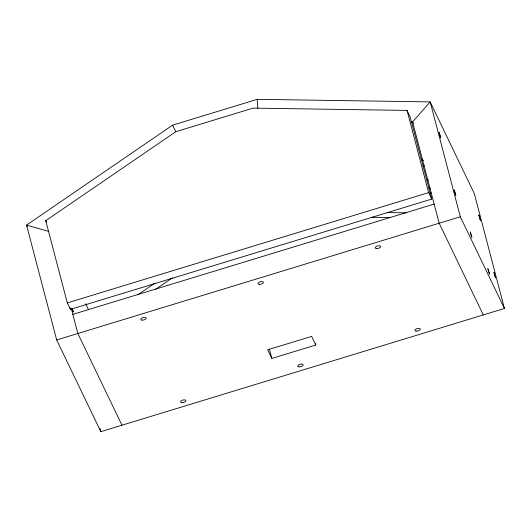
<?xml version="1.0" encoding="UTF-8"?>
<svg xmlns="http://www.w3.org/2000/svg" width="531" height="531" viewBox="0 0 531 531"><rect width="100%" height="100%" fill="white"/><g stroke="black" fill="none" stroke-linecap="round" stroke-linejoin="round"><path stroke-width="0.8" d="M172.608 125.163L26.55 225.098L56.684 339.966L100.817 431.67L504.45 308.465L474.316 193.596L430.183 101.899L257.236 99.33L172.608 125.163L175.728 131.655M45.739 220.697L175.761 131.734L253.095 108.125L407.051 110.408L410.158 116.866L431.73 199.072L70.411 309.354L67.304 302.902L45.739 220.697L46.429 222.131M137.814 294.831L154.919 283.123M155.278 289.534L172.389 277.832M67.304 302.902L428.623 192.614L431.73 199.072M72.82 314.365L434.139 204.077M56.684 339.966L460.317 216.767L504.45 308.465M315.786 345.017L311.631 336.382L267.67 349.803L271.826 358.438L315.786 345.017L315.368 343.424M410.914 121.845L412.574 121.871L430.183 101.899L460.317 216.767M387.172 212.539L406.215 212.825M371.375 217.279L390.411 217.564M48.865 231.476L26.55 225.098L27.267 226.584M413.291 123.365L412.574 121.871L439.164 223.226L483.29 314.923M85.697 303.725L88.571 309.692M121.977 425.212L77.845 333.508L71.353 308.77M72.395 308.299L73.291 312.016L72.017 308.425M407.051 110.408L428.623 192.614M269.317 348.86L271.826 358.438M69.992 307.761L70.411 309.354M99.981 428.477L100.817 431.67M257.236 99.33L257.84 108.244M428.278 179.617A67.278 26.895 6.6 0 1 427.329 180.898M421.156 158.616A67.278 26.895 6.6 0 1 423.532 160.641M431.225 192.859A6.113 2.443 6.6 0 1 429.725 192.919M428.875 187.974A6.113 2.443 6.6 0 1 430.435 188.246M424.296 165.267A67.278 26.895 6.6 0 1 422.935 166.084M470.227 232.06L471.867 237.35L470.3 232.093M487.876 268.739L489.516 274.029L487.876 268.739M439.144 132.558L440.697 137.834L439.144 132.558M454.211 189.992L455.764 195.275L454.211 189.992M478.862 215.088L480.416 220.365L478.862 215.088M493.936 272.522L495.483 277.806L493.936 272.522M259.228 284.331A2.774 1.254 -14.7 0 0 263.403 282.472A2.774 1.254 -14.7 0 0 259.493 282.054A2.774 1.254 -14.7 0 0 259.228 284.331M298.946 366.861A2.774 1.254 -14.7 0 0 303.128 364.996A2.774 1.254 -14.7 0 0 299.212 364.585A2.774 1.254 -14.7 0 0 298.946 366.861M142.042 320.1A2.774 1.254 -14.7 0 0 146.217 318.235A2.774 1.254 -14.7 0 0 142.301 317.823A2.774 1.254 -14.7 0 0 142.042 320.1M376.413 248.561A2.774 1.254 -14.7 0 0 380.594 246.703A2.774 1.254 -14.7 0 0 376.678 246.284A2.774 1.254 -14.7 0 0 376.413 248.561M416.131 331.092A2.774 1.254 -14.7 0 0 420.313 329.233A2.774 1.254 -14.7 0 0 416.397 328.815A2.774 1.254 -14.7 0 0 416.131 331.092M181.761 402.631A2.774 1.254 -14.7 0 0 185.936 400.766A2.774 1.254 -14.7 0 0 182.02 400.354A2.774 1.254 -14.7 0 0 181.761 402.631"/></g></svg>
